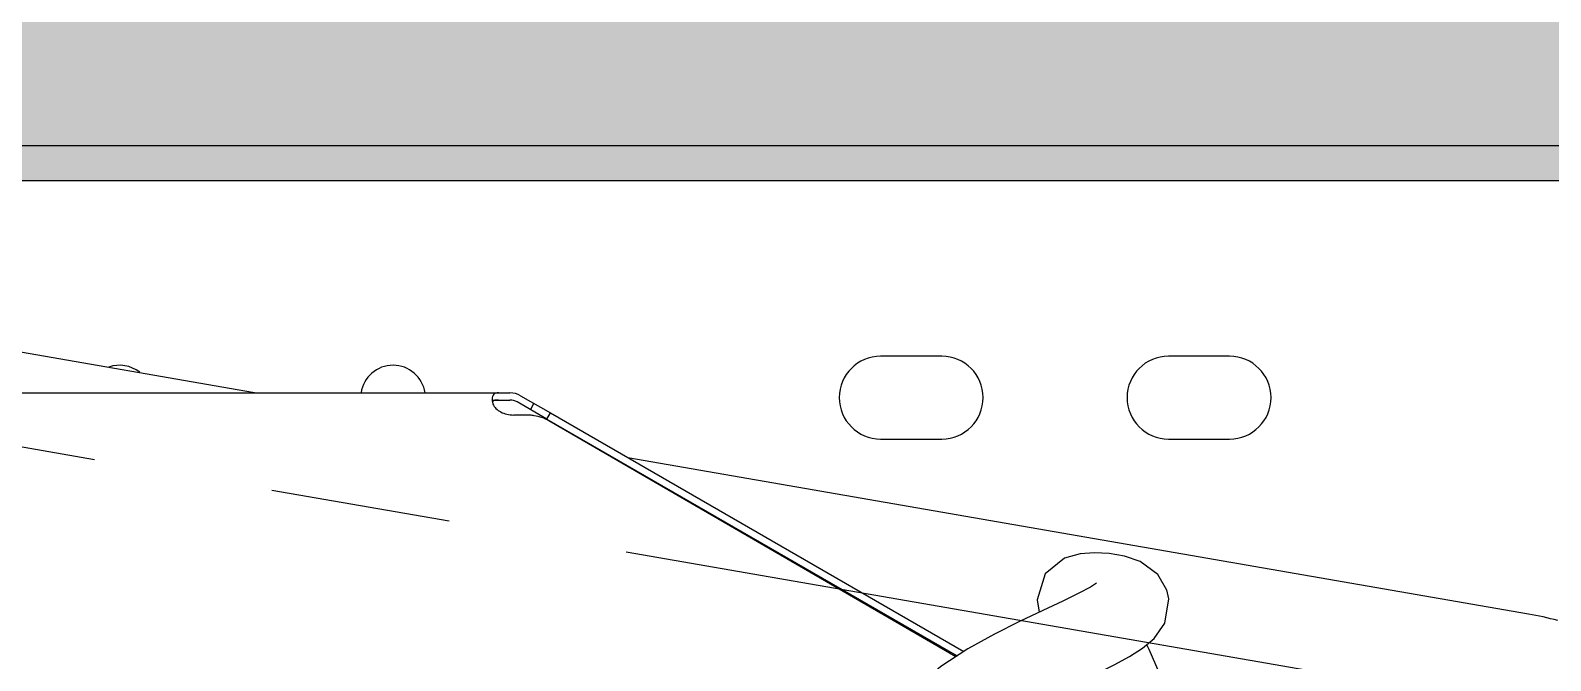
# Model space of a CAD drawing. Header units: millimetres. Extents: x 17886 to 18265, y -8727 to -7321.
# Drawn here: x 18010.728 to 18012.84, y -7646.278 to -7645.402 of the extents above; entities that cross this region are included whole.
import ezdxf

# ---------------------------------------------------------------- set-up
doc = ezdxf.new("R2010")
doc.units = ezdxf.units.MM
doc.linetypes.add('CENTER', pattern=[2, 1.25, -0.25, 0.25, -0.25])
for name, color, linetype in [('2706792_BM04DXF_CONTINUOUS_LINE', 7, 'Continuous'), ('3570569_DXF_CONTINUOUS_LINE', 7, 'Continuous'), ('3884027_DKREDXF_CONTINUOUS_LINE', 7, 'Continuous'), ('DEFAULT_1', 7, 'CENTER')]:
    doc.layers.add(name, color=color, linetype=linetype)

msp = doc.modelspace()

# ---------------------------------------------------------------- hatches: boundary and pattern name
h = msp.add_hatch(color=7)
h.dxf.hatch_style = 1
h.paths.add_polyline_path([(18010.0975, -7644.60393), (18014.04564, -7644.60393), (18014.04564, -7645.61143), (18010.0975, -7645.61143)])

# ---------------------------------------------------------------- linework, layer by layer
msp.add_lwpolyline([(18010.0975, -7644.60393), (18014.04564, -7644.60393), (18014.04564, -7645.61143), (18010.0975, -7645.61143)], close=True)
at = {"layer": '2706792_BM04DXF_CONTINUOUS_LINE', "color": 7, "linetype": 'Continuous'}
for p, q in [((18011.039, -7645.90606), (18010.34808, -7645.78611)), ((18012.80947, -7646.21344), (18011.55813, -7645.99619))]:
    msp.add_line(p, q, dxfattribs=at)
msp.add_arc((18012.7305, -7646.66778), 0.46116, 74.93276, 80.14027, dxfattribs=at)
at = {"layer": '3570569_DXF_CONTINUOUS_LINE', "color": 7, "linetype": 'Continuous'}
for p, q in [((18013.31168, -7645.56268), (18009.14968, -7645.56268)), ((18011.99418, -7645.85518), (18011.90918, -7645.85518)), ((18012.39418, -7645.85518), (18012.30918, -7645.85518)), ((18011.90918, -7645.97018), (18011.99418, -7645.97018)), ((18012.30918, -7645.97018), (18012.39418, -7645.97018))]:
    msp.add_line(p, q, dxfattribs=at)
for centre, radius, start, end in [((18011.90918, -7645.91268), 0.0575, 90, 270), ((18011.99418, -7645.91268), 0.0575, 270, 90), ((18012.30918, -7645.91268), 0.0575, 90, 270), ((18012.39418, -7645.91268), 0.0575, 270, 90), ((18010.85168, -7645.91268), 0.045, 51.65283, 109.42932), ((18011.23168, -7645.91268), 0.045, 8.57155, 171.42845)]:
    msp.add_arc(centre, radius, start, end, dxfattribs=at)
at = {"layer": '3884027_DKREDXF_CONTINUOUS_LINE', "color": 6, "linetype": 'Continuous'}
for p, q in [((18010.38925, -7645.90606), (18011.37802, -7645.90606)), ((18011.36937, -7645.91606), (18011.37802, -7645.91606)), ((18011.44533, -7645.94261), (18012.0154, -7646.27174)), ((18011.45033, -7645.93395), (18012.02474, -7646.26559)), ((18012.20913, -7646.17054), (18012.20066, -7646.17591)), ((18012.30681, -7646.1803), (18012.29431, -7646.15837)), ((18012.12657, -7646.19383), (18012.12947, -7646.2109)), ((18012.30946, -7646.19233), (18012.3067, -7646.17995))]:
    msp.add_line(p, q, dxfattribs=at)
at = {"layer": '3884027_DKREDXF_CONTINUOUS_LINE', "color": 7, "linetype": 'Continuous'}
for p, q in [((18011.37802, -7645.90606), (18011.39399, -7645.90606)), ((18011.37802, -7645.91606), (18011.39399, -7645.91606)), ((18011.44533, -7645.94261), (18011.40399, -7645.91874)), ((18011.40899, -7645.91008), (18011.45033, -7645.93395)), ((18011.42251, -7645.92944), (18011.42751, -7645.92078)), ((18011.41646, -7645.93684), (18011.39935, -7645.93684)), ((18011.44533, -7645.94261), (18011.45033, -7645.93395)), ((18012.01371, -7646.27285), (18011.44817, -7645.94486))]:
    msp.add_line(p, q, dxfattribs=at)
at = {"layer": '3884027_DKREDXF_CONTINUOUS_LINE', "color": 6, "linetype": 'Continuous'}
for points in [[(18012.29431, -7646.15837), (18012.27002, -7646.14037), (18012.2483, -7646.13298), (18012.22697, -7646.12942), (18012.20636, -7646.12833), (18012.18661, -7646.12968), (18012.1645, -7646.13592), (18012.13796, -7646.1575), (18012.12657, -7646.19383)], [(18012.20066, -7646.17591), (18012.18471, -7646.18448), (18012.16226, -7646.19546), (18012.13441, -7646.20856), (18012.10234, -7646.22378), (18012.06727, -7646.24135), (18012.03053, -7646.26177), (18011.99292, -7646.28655), (18011.95564, -7646.31896)], [(18012.0239, -7646.42562), (18012.02288, -7646.41604), (18012.02966, -7646.4028), (18012.05025, -7646.38232), (18012.08018, -7646.36132), (18012.11361, -7646.34222), (18012.14724, -7646.3252), (18012.17921, -7646.30998), (18012.2083, -7646.2963), (18012.23371, -7646.28392), (18012.25514, -7646.27245), (18012.27314, -7646.26106), (18012.28911, -7646.2476), (18012.30399, -7646.2263), (18012.30946, -7646.19233)], [(18012.31983, -7646.35582), (18012.30675, -7646.31908), (18012.2824, -7646.26269), (18012.27894, -7646.25617)]]:
    msp.add_lwpolyline(points, dxfattribs=at)
at = {"layer": '3884027_DKREDXF_CONTINUOUS_LINE', "color": 7, "linetype": 'Continuous'}
for centre, radius, start, end in [((18011.38421, -7645.91562), 0.01486, 177.02866, 181.72046), ((18011.38471, -7645.91559), 0.01536, 181.77432, 194.71041), ((18011.38555, -7645.91538), 0.01623, 194.67506, 202.46975), ((18011.39399, -7645.93606), 0.03, 60, 90), ((18011.39399, -7645.93606), 0.02, 60, 90), ((18011.41646, -7646.00735), 0.07051, 85.56837, 89.99626), ((18011.41656, -7646.00623), 0.06938, 80.66845, 85.58213)]:
    msp.add_arc(centre, radius, start, end, dxfattribs=at)
for points, knots in [([(18011.37802, -7645.90606), (18011.37582, -7645.90606), (18011.37055, -7645.90715), (18011.36947, -7645.91246), (18011.36937, -7645.91485)], [0, 0, 0, 0, 0.4792623, 1, 1, 1, 1]), ([(18011.37308, -7645.91623), (18011.37243, -7645.91635), (18011.3711, -7645.91671), (18011.37048, -7645.91803), (18011.37044, -7645.91864)], [0, 0, 0, 0, 0.5165478, 1, 1, 1, 1]), ([(18011.37802, -7645.91606), (18011.37718, -7645.91606), (18011.37553, -7645.91602), (18011.37387, -7645.91609), (18011.37308, -7645.91623)], [0, 0, 0, 0, 0.5139834, 1, 1, 1, 1])]:
    msp.add_open_spline(points, degree=3, knots=knots, dxfattribs=at)
for points in [[(18011.37055, -7645.92158), (18011.37149, -7645.92386), (18011.37296, -7645.92595), (18011.37469, -7645.92771)], [(18011.37469, -7645.92771), (18011.37661, -7645.92968), (18011.37891, -7645.93131), (18011.38135, -7645.9326)], [(18011.38135, -7645.9326), (18011.38402, -7645.93402), (18011.38691, -7645.93506), (18011.38985, -7645.93575)], [(18011.38985, -7645.93575), (18011.39295, -7645.93648), (18011.39616, -7645.93684), (18011.39935, -7645.93684)], [(18011.43857, -7645.94049), (18011.43508, -7645.93927), (18011.43146, -7645.93837), (18011.42781, -7645.93777)], [(18011.44817, -7645.94486), (18011.44513, -7645.9431), (18011.44189, -7645.94164), (18011.43857, -7645.94049)]]:
    msp.add_open_spline(points, degree=3, dxfattribs=at)
at = {"layer": 'DEFAULT_1', "color": 2, "linetype": 'CENTER'}
msp.add_line((18012.78731, -7646.34103), (18010.26068, -7645.90238), dxfattribs=at)

doc.saveas('drawing.dxf')
